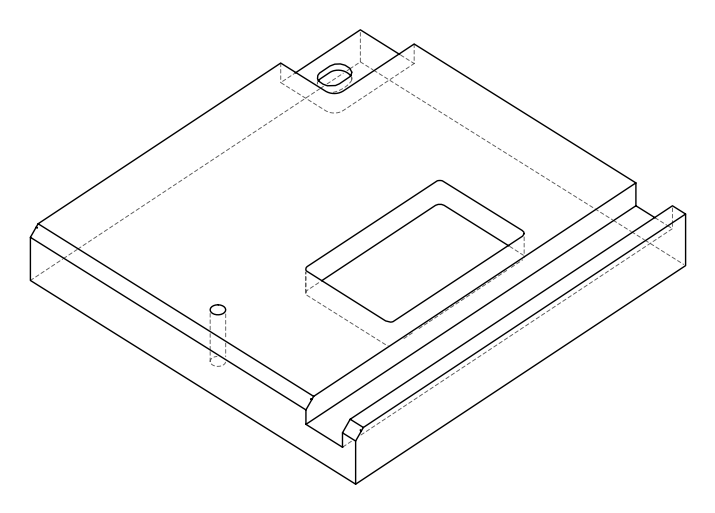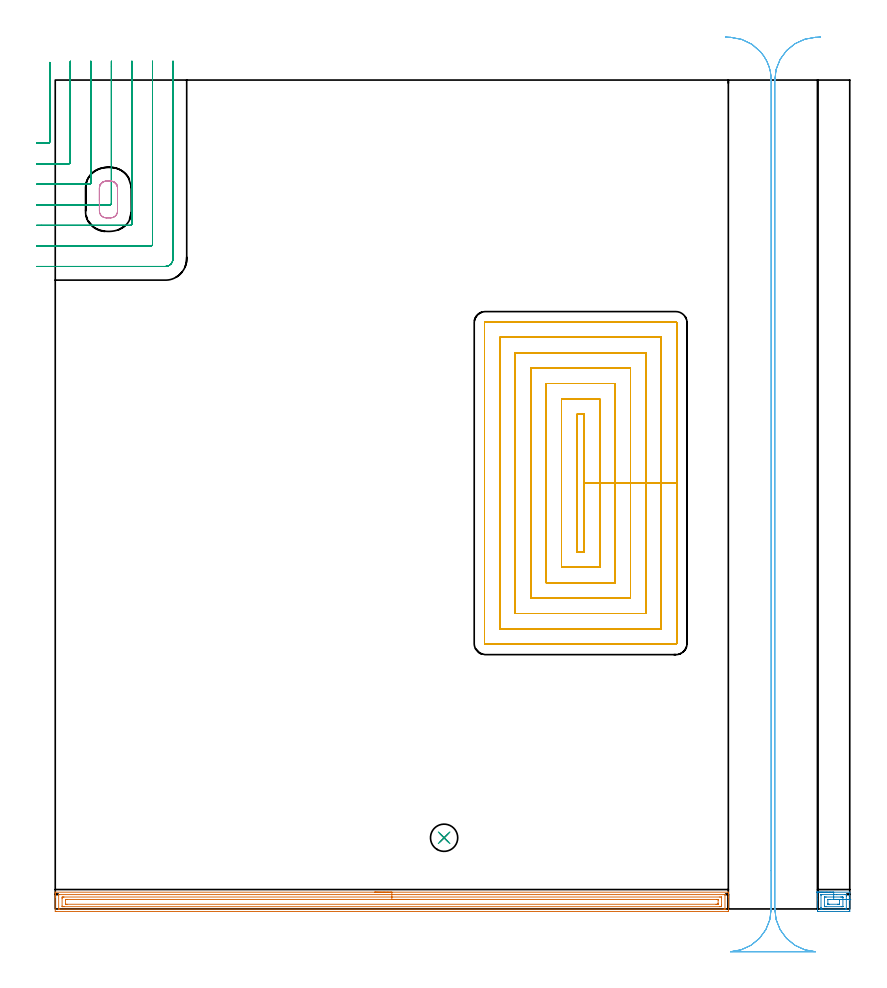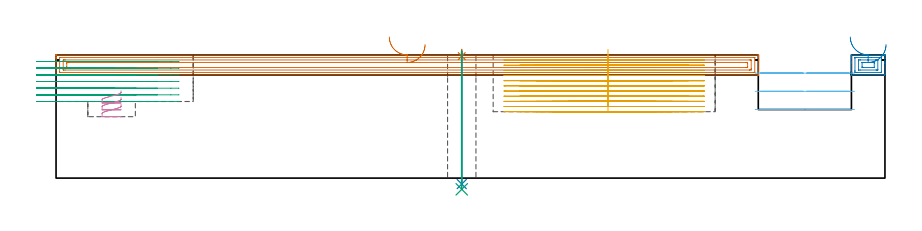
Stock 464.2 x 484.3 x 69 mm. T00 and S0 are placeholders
(PLAN: 9 operations, 6 tool changes, 98.9 min)
(1 AREA_MILL | FG_CHAMFER_SURFACE | UGT0205_001 | 12.86 min | 25499 mm3)
(2 AREA_MILL_1 | FG_CHAMFER_SURFACE_1 | UGT0205_001 | 0.88 min | 1605 mm3)
(3 MILL_CORNER_NOTCH_RECTANGULAR | CORNER_NOTCH_RECTANGULAR | UGT0201_008 | Follow Part, ap 4, ae 75% | 13.75 min | 233468 mm3)
(4 MILL_RECTANGULAR_POCKET | POCKET_RECTANGULAR_STRAIGHT | UGT0201_008 | Follow Part, ap 4, ae 75% | 0.68 min | 7404 mm3)
(5 MILL_RECTANGULAR_POCKET_1 | POCKET_RECTANGULAR_STRAIGHT_1 | NXT0201_011 | Follow Part, ap 3, ae 75% | 61.61 min | 791108 mm3)
(6 MILL_RECTANGULAR_SLOT | SLOT_RECTANGULAR | UGT0201_020 | Follow Part, ap 12.5, ae 75% | 8.52 min | 771476 mm3)
(7 SPOT_DRILL | STEP1HOLE | NXT0321_9005460120000 | 0.03 min | 43 mm3)
(8 DRILL_THROUGH_HOLE_INTO_CENTER | STEP1HOLE | NXT0301_072 | 0.3 min | 5332 mm3)
(9 DRILL_TO_ENLARGE_THROUGH_HOLE | STEP1HOLE | UGT0301_241 | 0.31 min | 8266 mm3)
(TOOL UGT0205_001 | Chamfer Mill 20 x 3 x 45 deg. | D20 FL50 Z2)
(TOOL UGT0201_008 | End Mill 16 mm | D16 FL32 Z4)
(TOOL NXT0201_011 | ENDMILL 12mm [2P460-1200-NA 1630] | D12 FL38 Z6)
(TOOL UGT0201_020 | End mill 50 mm | D50 FL50 Z4)
(TOOL NXT0321_9005460120000 | NC Spot Drill, 142deg, 12mm, Carbide, Uncoated | D12 PA142 FL30 Z2)
(TOOL NXT0301_072 | Carbide Drill 10.1mm [860.1-1010-051A1-MM 2214] | D10.1 PA140 FL71 Z2)
(TOOL UGT0301_241 | Twist Drill 15.9 mm | D15.9 PA118 FL120 Z2)
(OP 1 AREA_MILL)
G17 G21 G94 G90
T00 M6
G54
G17 G0 G90 X186.65 Y9.8 S1061 M3
G43 Z79. H0
G94 G1 X186.688 Z78.128 F250.
X186.802 Z77.263
X186.991 Z76.412
X187.253 Z75.58
X187.587 Z74.774
X187.99 Z74.
X188.459 Z73.264
X188.99 Z72.572
X189.579 Z71.929
X190.222 Z71.339
X190.914 Z70.808
X191.65 Z70.34
X192.424 Z69.937
X193.23 Z69.603
X194.062 Z69.341
X194.914 Z69.152
X195.778 Z69.038
X196.65 Z69.
X393.132
X393.29 Y9.798 Z68.988
X393.297 Y9.656 Z68.849
X393.3 Y9.508 Z68.707
Y9.195 Z68.394
Y8.535 Z67.729
Y7.328 Z66.525
Y6.781 Z65.975
Y-1.112 Z58.086
X393.297 Y-1.388 Z57.809
X393.29 Y-1.492 Z57.706
X393.184 Y-1.499 Z57.699
X392.686 Y-1.5 Z57.7
X0.615
X0.112 Y-1.495 Z57.703
X0.01 Y-1.492 Z57.706
X0. Y-1.385 Z57.812
Y6.781 Z65.975
Y7.328 Z66.525
Y7.658 Z66.854
Y8.205 Z67.401
Y8.535 Z67.729
Y9.195 Z68.394
Y9.508 Z68.707
X0.003 Y9.656 Z68.849
X0.01 Y9.798 Z68.988
X0.168 Y9.8 Z69.
X196.65
Y8.386 Z67.586
X390.899 Y8.385 Z67.585
X391.052 Y8.384 Z67.584
X391.251 Y8.379 Z67.579
X391.291 Y8.377 Z67.577
X391.295 Y8.349 Z67.549
X391.298 Y8.318 Z67.518
X391.3 Y8.141 Z67.341
X391.299 Y0.118 Z59.318
X391.296 Y0.013 Z59.213
X391.29 Y-0.056 Z59.144
X391.285 Y-0.079 Z59.121
X391.269 Y-0.081 Z59.119
X390.899 Y-0.085 Z59.115
X390.747 Y-0.086 Z59.114
X2.401 Y-0.085 Z59.115
X2.248 Y-0.084 Z59.116
X2.049 Y-0.079 Z59.121
X2.009 Y-0.077 Z59.123
X2.005 Y-0.049 Z59.151
X2.002 Y-0.018 Z59.182
X2. Y0.159 Z59.359
X2.001 Y8.182 Z67.382
X2.004 Y8.287 Z67.487
X2.01 Y8.356 Z67.556
X2.016 Y8.379 Z67.579
X2.031 Y8.381 Z67.581
X2.401 Y8.385 Z67.585
X2.553 Y8.386 Z67.586
X196.65
Y6.971 Z66.171
X388.22
X388.922 Y6.968 Z66.168
X389.113 Y6.964 Z66.164
X389.29 Y6.958 Z66.158
X389.295 Y6.781 Z65.981
X389.299 Y6.599 Z65.799
X389.3 Y2.213 Z61.413
X389.295 Y1.519 Z60.719
X389.293 Y1.343 Z60.543
X389.113 Y1.336 Z60.536
X388.413 Y1.33 Z60.53
X388.22 Y1.329 Z60.529
X5.08
X4.378 Y1.332 Z60.532
X4.187 Y1.336 Z60.536
X4.01 Y1.342 Z60.542
X4.005 Y1.519 Z60.719
X4.001 Y1.701 Z60.901
X4. Y6.087 Z65.287
X4.005 Y6.781 Z65.981
X4.007 Y6.958 Z66.158
X4.187 Y6.964 Z66.164
X4.887 Y6.97 Z66.17
X5.08 Y6.971 Z66.171
X196.65
Y5.557 Z64.757
X386.434
X386.788 Y5.556 Z64.756
X387.162 Y5.553 Z64.753
X387.23 Y5.55 Z64.75
X387.29 Y5.543 Z64.743
X387.3 Y5.027 Z64.227
Y3.3 Z62.5
Y3.273 Z62.473
X387.291 Y2.848 Z62.048
X387.288 Y2.75 Z61.95
X387.154 Y2.747 Z61.947
X386.972 Y2.744 Z61.944
X386.434 Y2.743 Z61.943
X386.081
X6.866
X6.512 Y2.744 Z61.944
X6.138 Y2.747 Z61.947
X6.07 Y2.75 Z61.95
X6.01 Y2.757 Z61.957
X6.008 Y2.85 Z62.05
X6. Y3.246 Z62.446
Y5.027 Z64.227
X6.009 Y5.452 Z64.652
X6.012 Y5.55 Z64.75
X6.146 Y5.553 Z64.753
X6.328 Y5.556 Z64.756
X6.866 Y5.557 Z64.757
X7.219
X196.65
X197.522 Z64.795
X198.387 Z64.909
X199.238 Z65.098
X200.07 Z65.36
X200.876 Z65.694
X201.65 Z66.097
X202.386 Z66.566
X203.078 Z67.097
X203.721 Z67.686
X204.31 Z68.329
X204.842 Z69.021
X205.31 Z69.757
X205.713 Z70.531
X206.047 Z71.337
X206.309 Z72.169
X206.498 Z73.021
X206.612 Z73.886
X206.65 Z74.757
G0 Z79.
M5
M2
(OP 2 AREA_MILL_1)
G17 G21 G94 G90
T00 M6
G54
G17 G0 G90 X444.8 Y9.8 S1061 M3
G43 Z79. H0
G94 G1 X444.838 Z78.128 F250.
X444.952 Z77.263
X445.141 Z76.412
X445.403 Z75.58
X445.737 Z74.774
X446.14 Z74.
X446.608 Z73.264
X447.14 Z72.572
X447.729 Z71.929
X448.372 Z71.339
X449.064 Z70.808
X449.8 Z70.34
X450.574 Z69.937
X451.38 Z69.603
X452.212 Z69.341
X453.064 Z69.152
X453.928 Z69.038
X454.8 Z69.
X464.114
X464.19 Y9.797 Z68.99
X464.197 Y9.727 Z68.921
X464.2 Y9.649 Z68.847
Y7.998 Z67.197
Y6.781 Z65.978
Y5.734 Z64.932
Y5.027 Z64.221
Y-1.112 Z58.085
X464.196 Y-1.469 Z57.727
X464.19 Y-1.492 Z57.704
X464.166 Y-1.498 Z57.698
X463.67 Y-1.5 Z57.7
X445.93
X445.543 Y-1.494 Z57.703
X445.41 Y-1.491 Z57.705
X445.405 Y-1.112 Z58.085
X445.4 Y-0.588 Z58.608
Y5.027 Z64.221
Y5.734 Z64.932
Y5.904 Z65.102
Y7.658 Z66.854
Y7.998 Z67.197
Y9.071 Z68.27
Y9.412 Z68.61
Y9.65 Z68.848
X445.403 Y9.727 Z68.921
X445.41 Y9.797 Z68.99
X445.486 Y9.8 Z69.
X454.8
Y8.386 Z67.586
X456.574
X461.16
X461.896 Y8.384 Z67.584
X462.05 Y8.383 Z67.583
X462.187 Y8.379 Z67.579
X462.191 Y8.336 Z67.536
X462.197 Y8.237 Z67.437
X462.2 Y7.658 Z66.858
Y7.358 Z66.558
X462.199 Y0.343 Z59.543
X462.195 Y0.042 Z59.242
X462.19 Y-0.043 Z59.157
X462.186 Y-0.08 Z59.12
X462.171 Y-0.081 Z59.119
X462.08 Y-0.083 Z59.117
X461.896 Y-0.085 Z59.115
X461.746 Y-0.086 Z59.114
X448.44
X447.704 Y-0.084 Z59.116
X447.55 Y-0.083 Z59.117
X447.413 Y-0.079 Z59.121
X447.409 Y-0.036 Z59.164
X447.403 Y0.063 Z59.263
X447.4 Y0.642 Z59.842
Y0.942 Z60.142
X447.401 Y7.957 Z67.157
X447.405 Y8.258 Z67.458
X447.41 Y8.343 Z67.543
X447.414 Y8.38 Z67.58
X447.429 Y8.381 Z67.581
X447.52 Y8.383 Z67.583
X447.704 Y8.385 Z67.585
X447.855 Y8.386 Z67.586
X454.8
Y6.971 Z66.171
X459.042
X459.235
X459.931 Y6.97 Z66.17
X460.122 Y6.967 Z66.167
X460.177 Y6.965 Z66.165
X460.191 Y6.857 Z66.057
X460.197 Y6.781 Z65.981
X460.2 Y6.704 Z65.904
X460.199 Y1.444 Z60.644
X460.191 Y1.366 Z60.566
X460.185 Y1.335 Z60.535
X460.169 Y1.333 Z60.533
X460.122 Y1.331 Z60.531
X459.428 Y1.329 Z60.529
X459.235 Y1.328 Z60.528
X450.365 Y1.329 Z60.529
X449.669 Y1.33 Z60.53
X449.478 Y1.333 Z60.533
X449.423 Y1.335 Z60.535
X449.409 Y1.443 Z60.643
X449.403 Y1.519 Z60.719
X449.4 Y1.596 Z60.796
X449.401 Y6.856 Z66.056
X449.409 Y6.934 Z66.134
X449.415 Y6.965 Z66.165
X449.431 Y6.967 Z66.167
X449.478 Y6.969 Z66.169
X450.172 Y6.971 Z66.171
X450.365
X454.8
Y5.557 Z64.757
X457.461 Y5.556 Z64.756
X457.815 Y5.554 Z64.754
X458.127 Y5.55 Z64.75
X458.19 Y5.541 Z64.741
X458.194 Y5.422 Z64.622
X458.199 Y5.174 Z64.374
Y2.908 Z62.108
X458.197 Y2.817 Z62.017
X458.194 Y2.771 Z61.971
X458.191 Y2.753 Z61.953
X458.174 Y2.75 Z61.95
X457.994 Y2.746 Z61.946
X457.461 Y2.743 Z61.943
X457.11
X452.139 Y2.744 Z61.944
X451.785 Y2.746 Z61.946
X451.473 Y2.75 Z61.95
X451.41 Y2.759 Z61.959
X451.406 Y2.878 Z62.078
X451.401 Y3.126 Z62.326
Y5.392 Z64.592
X451.403 Y5.483 Z64.683
X451.406 Y5.529 Z64.729
X451.409 Y5.547 Z64.747
X451.426 Y5.55 Z64.75
X451.606 Y5.554 Z64.754
X452.139 Y5.557 Z64.757
X452.49
X453.026
X454.8
X455.672 Z64.795
X456.537 Z64.909
X457.388 Z65.098
X458.22 Z65.36
X459.026 Z65.694
X459.8 Z66.097
X460.536 Z66.566
X461.228 Z67.097
X461.871 Z67.686
X462.46 Z68.329
X462.992 Z69.022
X463.46 Z69.757
X463.863 Z70.531
X464.197 Z71.337
X464.459 Z72.169
X464.648 Z73.021
X464.762 Z73.886
X464.8 Z74.757
G0 Z79.
M5
M2
(OP 3 MILL_CORNER_NOTCH_RECTANGULAR)
G17 G21 G94 G90
T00 M6
G54
G17 G0 G90 X-11. Y447.4 S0 M3
G43 Z79. H0
Z65.271
G94 G1 X-8. F250.
X-3.994 F500.
G3 X-3.2 Y448.194 R0.8
G1 Y491.632
Y494.632 F250.
G0 Z79.
X-11. Y435.4
Z65.271
G1 X-8.
X8.006 F500.
G3 X8.8 Y436.194 R0.8
G1 Y492.3
Y495.3 F250.
G0 Z79.
X-11. Y423.4
Z65.271
G1 X-8.
X20.005 F500.
G3 X20.8 Y424.195 R0.8
G1 Y492.3
Y495.3 F250.
G0 Z79.
X-11. Y411.4
Z65.271
G1 X-8.
X32.005 F500.
G3 X32.8 Y412.195 R0.8
G1 Y492.3
Y495.3 F250.
G0 Z79.
X-11. Y399.4
Z65.271
G1 X-8.
X44.005 F500.
G3 X44.8 Y400.195 R0.8
G1 Y492.3
Y495.3 F250.
G0 Z79.
X-11. Y387.4
Z65.271
G1 X-8.
X56.005 F500.
G3 X56.8 Y388.195 R0.8
G1 Y492.3
Y495.3 F250.
G0 Z79.
X-11. Y375.4
Z65.271
G1 X-8.
X64.3 F500.
G3 X68.8 Y379.9 R4.5
G1 Y492.3
Y495.3 F250.
G0 Z79.
X-11. Y447.4
Z61.543
G1 X-8.
X-3.994 F500.
G3 X-3.2 Y448.194 R0.8
G1 Y491.632
Y494.632 F250.
G0 Z79.
X-11. Y435.4
Z61.543
G1 X-8.
X8.006 F500.
G3 X8.8 Y436.194 R0.8
G1 Y492.3
Y495.3 F250.
G0 Z79.
X-11. Y423.4
Z61.543
G1 X-8.
X20.005 F500.
G3 X20.8 Y424.195 R0.8
G1 Y492.3
Y495.3 F250.
G0 Z79.
X-11. Y411.4
Z61.543
G1 X-8.
X32.005 F500.
G3 X32.8 Y412.195 R0.8
G1 Y492.3
Y495.3 F250.
G0 Z79.
X-11. Y399.4
Z61.543
G1 X-8.
X44.005 F500.
G3 X44.8 Y400.195 R0.8
G1 Y492.3
Y495.3 F250.
G0 Z79.
X-11. Y387.4
Z61.543
G1 X-8.
X56.005 F500.
G3 X56.8 Y388.195 R0.8
G1 Y492.3
Y495.3 F250.
G0 Z79.
X-11. Y375.4
Z61.543
G1 X-8.
X64.3 F500.
G3 X68.8 Y379.9 R4.5
G1 Y492.3
Y495.3 F250.
G0 Z79.
X-11. Y447.4
Z57.814
G1 X-8.
X-3.994 F500.
G3 X-3.2 Y448.194 R0.8
G1 Y491.632
Y494.632 F250.
G0 Z79.
X-11. Y435.4
Z57.814
G1 X-8.
X8.006 F500.
G3 X8.8 Y436.194 R0.8
G1 Y492.3
Y495.3 F250.
G0 Z79.
X-11. Y423.4
Z57.814
G1 X-8.
X20.006 F500.
G3 X20.8 Y424.194 R0.8
G1 Y492.3
Y495.3 F250.
G0 Z79.
X-11. Y411.4
Z57.814
G1 X-8.
X32.005 F500.
G3 X32.8 Y412.195 R0.8
G1 Y492.3
Y495.3 F250.
G0 Z79.
X-11. Y399.4
Z57.814
G1 X-8.
X44.005 F500.
G3 X44.8 Y400.195 R0.8
G1 Y492.3
Y495.3 F250.
G0 Z79.
X-11. Y387.4
Z57.814
G1 X-8.
X56.005 F500.
G3 X56.8 Y388.195 R0.8
G1 Y492.3
Y495.3 F250.
G0 Z79.
X-11. Y375.4
Z57.814
G1 X-8.
X64.3 F500.
G3 X68.8 Y379.9 R4.5
G1 Y492.3
Y495.3 F250.
G0 Z79.
X-11. Y447.4
Z54.086
G1 X-8.
X-3.994 F500.
G3 X-3.2 Y448.194 R0.8
G1 Y491.632
Y494.632 F250.
G0 Z79.
X-11. Y435.4
Z54.086
G1 X-8.
X8.006 F500.
G3 X8.8 Y436.194 R0.8
G1 Y492.3
Y495.3 F250.
G0 Z79.
X-11. Y423.4
Z54.086
G1 X-8.
X20.005 F500.
G3 X20.8 Y424.195 R0.8
G1 Y492.3
Y495.3 F250.
G0 Z79.
X-11. Y411.4
Z54.086
G1 X-8.
X32.005 F500.
G3 X32.8 Y412.195 R0.8
G1 Y492.3
Y495.3 F250.
G0 Z79.
X-11. Y399.4
Z54.086
G1 X-8.
X44.005 F500.
G3 X44.8 Y400.195 R0.8
G1 Y492.3
Y495.3 F250.
G0 Z79.
X-11. Y387.4
Z54.086
G1 X-8.
X56.005 F500.
G3 X56.8 Y388.195 R0.8
G1 Y492.3
Y495.3 F250.
G0 Z79.
X-11. Y375.4
Z54.086
G1 X-8.
X64.3 F500.
G3 X68.8 Y379.9 R4.5
G1 Y492.3
Y495.3 F250.
G0 Z79.
X-11. Y447.4
Z50.357
G1 X-8.
X-3.994 F500.
G3 X-3.2 Y448.194 R0.8
G1 Y491.632
Y494.632 F250.
G0 Z79.
X-11. Y435.4
Z50.357
G1 X-8.
X8.006 F500.
G3 X8.8 Y436.194 R0.8
G1 Y492.3
Y495.3 F250.
G0 Z79.
X-11. Y423.4
Z50.357
G1 X-8.
X20.005 F500.
G3 X20.8 Y424.195 R0.8
G1 Y492.3
Y495.3 F250.
G0 Z79.
X-11. Y411.4
Z50.357
G1 X-8.
X32.005 F500.
G3 X32.8 Y412.195 R0.8
G1 Y492.3
Y495.3 F250.
G0 Z79.
X-11. Y399.4
Z50.357
G1 X-8.
X44.005 F500.
G3 X44.8 Y400.195 R0.8
G1 Y492.3
Y495.3 F250.
G0 Z79.
X-11. Y387.4
Z50.357
G1 X-8.
X56.005 F500.
G3 X56.8 Y388.195 R0.8
G1 Y492.3
Y495.3 F250.
G0 Z79.
X-11. Y375.4
Z50.357
G1 X-8.
X64.3 F500.
G3 X68.8 Y379.9 R4.5
G1 Y492.3
Y495.3 F250.
G0 Z79.
X-11. Y447.4
Z46.629
G1 X-8.
X-3.994 F500.
G3 X-3.2 Y448.194 R0.8
G1 Y491.632
Y494.632 F250.
G0 Z79.
X-11. Y435.4
Z46.629
G1 X-8.
X8.006 F500.
G3 X8.8 Y436.194 R0.8
G1 Y492.3
Y495.3 F250.
G0 Z79.
X-11. Y423.4
Z46.629
G1 X-8.
X20.005 F500.
G3 X20.8 Y424.195 R0.8
G1 Y492.3
Y495.3 F250.
G0 Z79.
X-11. Y411.4
Z46.629
G1 X-8.
X32.005 F500.
G3 X32.8 Y412.195 R0.8
G1 Y492.3
Y495.3 F250.
G0 Z79.
X-11. Y399.4
Z46.629
G1 X-8.
X44.005 F500.
G3 X44.8 Y400.195 R0.8
G1 Y492.3
Y495.3 F250.
G0 Z79.
X-11. Y387.4
Z46.629
G1 X-8.
X56.005 F500.
G3 X56.8 Y388.195 R0.8
G1 Y492.3
Y495.3 F250.
G0 Z79.
X-11. Y375.4
Z46.629
G1 X-8.
X64.3 F500.
G3 X68.8 Y379.9 R4.5
G1 Y492.3
Y495.3 F250.
G0 Z79.
X-11. Y447.4
Z42.9
G1 X-8.
X-3.994 F500.
G3 X-3.2 Y448.194 R0.8
G1 Y491.632
Y494.632 F250.
G0 Z79.
X-11. Y435.4
Z42.9
G1 X-8.
X8.006 F500.
G3 X8.8 Y436.194 R0.8
G1 Y492.3
Y495.3 F250.
G0 Z79.
X-11. Y423.4
Z42.9
G1 X-8.
X20.005 F500.
G3 X20.8 Y424.195 R0.8
G1 Y492.3
Y495.3 F250.
G0 Z79.
X-11. Y411.4
Z42.9
G1 X-8.
X32.005 F500.
G3 X32.8 Y412.195 R0.8
G1 Y492.3
Y495.3 F250.
G0 Z79.
X-11. Y399.4
Z42.9
G1 X-8.
X44.005 F500.
G3 X44.8 Y400.195 R0.8
G1 Y492.3
Y495.3 F250.
G0 Z79.
X-11. Y387.4
Z42.9
G1 X-8.
X56.005 F500.
G3 X56.8 Y388.195 R0.8
G1 Y492.3
Y495.3 F250.
G0 Z79.
X-11. Y375.4
Z42.9
G1 X-8.
X64.3 F500.
G3 X68.8 Y379.9 R4.5
G1 Y492.3
Y495.3 F250.
G0 Z79.
M5
M2
(OP 4 MILL_RECTANGULAR_POCKET)
G17 G21 G94 G90
T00 M6
G54
G17 G0 G90 X36.4 Y417.529 S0 M3
G43 Z79. H0
Z48.933
G94 G1 Y421.2 Z47.95 F250.
Y421.4 Z47.896
X36.338 Y421.932 Z47.753
X36.205 Y422.45 Z47.609
X36.004 Y422.946 Z47.466
X35.739 Y423.411 Z47.323
X35.415 Y423.836 Z47.179
X35.036 Y424.215 Z47.036
X34.611 Y424.539 Z46.892
X34.146 Y424.804 Z46.749
X33.65 Y425.005 Z46.606
X33.132 Y425.138 Z46.462
X32.6 Y425.2 Z46.319
X29.6 Z45.515
X29.068 Y425.138 Z45.372
X28.55 Y425.005 Z45.228
X28.054 Y424.804 Z45.085
X27.589 Y424.539 Z44.941
X27.164 Y424.215 Z44.798
X26.785 Y423.836 Z44.655
X26.461 Y423.411 Z44.511
X26.196 Y422.946 Z44.368
X25.995 Y422.45 Z44.225
X25.862 Y421.932 Z44.081
X25.8 Y421.4 Z43.938
Y421.2 Z43.884
Y414.5 Z42.089
Y407.8 F500.
G3 X29.8 Y403.8 R4.
G1 X32.4
G3 X36.4 Y407.8 R4.
G1 Y421.2
G3 X32.4 Y425.2 R4.
G1 X29.8
G3 X25.8 Y421.2 R4.
G1 Y414.5
Y413.5
G0 X36.4 Y417.529 Z45.089
G1 Y421.2 Z44.105 F250.
Y421.4 Z44.052
X36.338 Y421.932 Z43.908
X36.205 Y422.45 Z43.765
X36.004 Y422.946 Z43.622
X35.739 Y423.411 Z43.478
X35.415 Y423.836 Z43.335
X35.036 Y424.215 Z43.191
X34.611 Y424.539 Z43.048
X34.146 Y424.804 Z42.905
X33.65 Y425.005 Z42.761
X33.132 Y425.138 Z42.618
X32.6 Y425.2 Z42.474
X29.6 Z41.671
X29.068 Y425.138 Z41.527
X28.55 Y425.005 Z41.384
X28.054 Y424.804 Z41.24
X27.589 Y424.539 Z41.097
X27.164 Y424.215 Z40.954
X26.785 Y423.836 Z40.81
X26.461 Y423.411 Z40.667
X26.196 Y422.946 Z40.523
X25.995 Y422.45 Z40.38
X25.862 Y421.932 Z40.237
X25.8 Y421.4 Z40.093
Y421.2 Z40.04
Y414.5 Z38.244
Y407.8 F500.
G3 X29.8 Y403.8 R4.
G1 X32.4
G3 X36.4 Y407.8 R4.
G1 Y421.2
G3 X32.4 Y425.2 R4.
G1 X29.8
G3 X25.8 Y421.2 R4.
G1 Y414.5
Y413.5
G0 X36.4 Y417.529 Z41.244
G1 Y421.2 Z40.261 F250.
Y421.4 Z40.207
X36.338 Y421.932 Z40.064
X36.205 Y422.45 Z39.92
X36.004 Y422.946 Z39.777
X35.739 Y423.411 Z39.634
X35.415 Y423.836 Z39.49
X35.036 Y424.215 Z39.347
X34.611 Y424.539 Z39.204
X34.146 Y424.804 Z39.06
X33.65 Y425.005 Z38.917
X33.132 Y425.138 Z38.773
X32.6 Y425.2 Z38.63
X29.6 Z37.826
X29.068 Y425.138 Z37.683
X28.55 Y425.005 Z37.539
X28.054 Y424.804 Z37.396
X27.589 Y424.539 Z37.253
X27.164 Y424.215 Z37.109
X26.785 Y423.836 Z36.966
X26.461 Y423.411 Z36.822
X26.196 Y422.946 Z36.679
X25.995 Y422.45 Z36.536
X25.862 Y421.932 Z36.392
X25.8 Y421.4 Z36.249
Y421.2 Z36.195
Y414.5 Z34.4
Y407.8 F500.
G3 X29.8 Y403.8 R4.
G1 X32.4
G3 X36.4 Y407.8 R4.
G1 Y421.2
G3 X32.4 Y425.2 R4.
G1 X29.8
G3 X25.8 Y421.2 R4.
G1 Y414.5
Y413.5
G0 Z79.
M5
M2
(OP 5 MILL_RECTANGULAR_POCKET_1)
G17 G21 G94 G90
T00 M6
G54
G17 G0 G90 X309.1 Y226.815 S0 M3
G43 Z79. H1
Z72.
G94 G1 Y248.8 Z66.109 F250.
Y289. F500.
X304.8
Y208.6
X309.1
Y248.8
X318.1
Y298.
X295.8
Y199.6
X318.1
Y248.8
X327.1
Y307.
X286.8
Y190.6
X327.1
Y248.8
X336.1
Y316.
X277.8
Y181.6
X336.1
Y248.8
X345.1
Y325.
X268.8
Y172.6
X345.1
Y248.8
X354.1
Y334.
X259.8
Y163.6
X354.1
Y248.8
X363.1
Y342.5
G3 X362.6 Y343. R0.5
G1 X251.3
G3 X250.8 Y342.5 R0.5
G1 Y155.1
G3 X251.3 Y154.6 R0.5
G1 X362.6
G3 X363.1 Y155.1 R0.5
G1 Y248.8
Y249.8
G0 X309.1 Y226.815 Z69.109
G1 Y248.8 Z63.218 F250.
Y289. F500.
X304.8
Y208.6
X309.1
Y248.8
X318.1
Y298.
X295.8
Y199.6
X318.1
Y248.8
X327.1
Y307.
X286.8
Y190.6
X327.1
Y248.8
X336.1
Y316.
X277.8
Y181.6
X336.1
Y248.8
X345.1
Y325.
X268.8
Y172.6
X345.1
Y248.8
X354.1
Y334.
X259.8
Y163.6
X354.1
Y248.8
X363.1
Y342.5
G3 X362.6 Y343. R0.5
G1 X251.3
G3 X250.8 Y342.5 R0.5
G1 Y155.1
G3 X251.3 Y154.6 R0.5
G1 X362.6
G3 X363.1 Y155.1 R0.5
G1 Y248.8
Y249.8
G0 X309.1 Y226.815 Z66.218
G1 Y248.8 Z60.327 F250.
Y289. F500.
X304.8
Y208.6
X309.1
Y248.8
X318.1
Y298.
X295.8
Y199.6
X318.1
Y248.8
X327.1
Y307.
X286.8
Y190.6
X327.1
Y248.8
X336.1
Y316.
X277.8
Y181.6
X336.1
Y248.8
X345.1
Y325.
X268.8
Y172.6
X345.1
Y248.8
X354.1
Y334.
X259.8
Y163.6
X354.1
Y248.8
X363.1
Y342.5
G3 X362.6 Y343. R0.5
G1 X251.3
G3 X250.8 Y342.5 R0.5
G1 Y155.1
G3 X251.3 Y154.6 R0.5
G1 X362.6
G3 X363.1 Y155.1 R0.5
G1 Y248.8
Y249.8
G0 X309.1 Y226.815 Z63.327
G1 Y248.8 Z57.436 F250.
Y289. F500.
X304.8
Y208.6
X309.1
Y248.8
X318.1
Y298.
X295.8
Y199.6
X318.1
Y248.8
X327.1
Y307.
X286.8
Y190.6
X327.1
Y248.8
X336.1
Y316.
X277.8
Y181.6
X336.1
Y248.8
X345.1
Y325.
X268.8
Y172.6
X345.1
Y248.8
X354.1
Y334.
X259.8
Y163.6
X354.1
Y248.8
X363.1
Y342.5
G3 X362.6 Y343. R0.5
G1 X251.3
G3 X250.8 Y342.5 R0.5
G1 Y155.1
G3 X251.3 Y154.6 R0.5
G1 X362.6
G3 X363.1 Y155.1 R0.5
G1 Y248.8
Y249.8
G0 X309.1 Y226.815 Z60.436
G1 Y248.8 Z54.545 F250.
Y289. F500.
X304.8
Y208.6
X309.1
Y248.8
X318.1
Y298.
X295.8
Y199.6
X318.1
Y248.8
X327.1
Y307.
X286.8
Y190.6
X327.1
Y248.8
X336.1
Y316.
X277.8
Y181.6
X336.1
Y248.8
X345.1
Y325.
X268.8
Y172.6
X345.1
Y248.8
X354.1
Y334.
X259.8
Y163.6
X354.1
Y248.8
X363.1
Y342.5
G3 X362.6 Y343. R0.5
G1 X251.3
G3 X250.8 Y342.5 R0.5
G1 Y155.1
G3 X251.3 Y154.6 R0.5
G1 X362.6
G3 X363.1 Y155.1 R0.5
G1 Y248.8
Y249.8
G0 X309.1 Y226.815 Z57.545
G1 Y248.8 Z51.655 F250.
Y289. F500.
X304.8
Y208.6
X309.1
Y248.8
X318.1
Y298.
X295.8
Y199.6
X318.1
Y248.8
X327.1
Y307.
X286.8
Y190.6
X327.1
Y248.8
X336.1
Y316.
X277.8
Y181.6
X336.1
Y248.8
X345.1
Y325.
X268.8
Y172.6
X345.1
Y248.8
X354.1
Y334.
X259.8
Y163.6
X354.1
Y248.8
X363.1
Y342.5
G3 X362.6 Y343. R0.5
G1 X251.3
G3 X250.8 Y342.5 R0.5
G1 Y155.1
G3 X251.3 Y154.6 R0.5
G1 X362.6
G3 X363.1 Y155.1 R0.5
G1 Y248.8
Y249.8
G0 X309.1 Y226.815 Z54.655
G1 Y248.8 Z48.764 F250.
Y289. F500.
X304.8
Y208.6
X309.1
Y248.8
X318.1
Y298.
X295.8
Y199.6
X318.1
Y248.8
X327.1
Y307.
X286.8
Y190.6
X327.1
Y248.8
X336.1
Y316.
X277.8
Y181.6
X336.1
Y248.8
X345.1
Y325.
X268.8
Y172.6
X345.1
Y248.8
X354.1
Y334.
X259.8
Y163.6
X354.1
Y248.8
X363.1
Y342.5
G3 X362.6 Y343. R0.5
G1 X251.3
G3 X250.8 Y342.5 R0.5
G1 Y155.1
G3 X251.3 Y154.6 R0.5
G1 X362.6
G3 X363.1 Y155.1 R0.5
G1 Y248.8
Y249.8
G0 X309.1 Y226.815 Z51.764
G1 Y248.8 Z45.873 F250.
Y289. F500.
X304.8
Y208.6
X309.1
Y248.8
X318.1
Y298.
X295.8
Y199.6
X318.1
Y248.8
X327.1
Y307.
X286.8
Y190.6
X327.1
Y248.8
X336.1
Y316.
X277.8
Y181.6
X336.1
Y248.8
X345.1
Y325.
X268.8
Y172.6
X345.1
Y248.8
X354.1
Y334.
X259.8
Y163.6
X354.1
Y248.8
X363.1
Y342.5
G3 X362.6 Y343. R0.5
G1 X251.3
G3 X250.8 Y342.5 R0.5
G1 Y155.1
G3 X251.3 Y154.6 R0.5
G1 X362.6
G3 X363.1 Y155.1 R0.5
G1 Y248.8
Y249.8
G0 X309.1 Y226.815 Z48.873
G1 Y248.8 Z42.982 F250.
Y289. F500.
X304.8
Y208.6
X309.1
Y248.8
X318.1
Y298.
X295.8
Y199.6
X318.1
Y248.8
X327.1
Y307.
X286.8
Y190.6
X327.1
Y248.8
X336.1
Y316.
X277.8
Y181.6
X336.1
Y248.8
X345.1
Y325.
X268.8
Y172.6
X345.1
Y248.8
X354.1
Y334.
X259.8
Y163.6
X354.1
Y248.8
X363.1
Y342.5
G3 X362.6 Y343. R0.5
G1 X251.3
G3 X250.8 Y342.5 R0.5
G1 Y155.1
G3 X251.3 Y154.6 R0.5
G1 X362.6
G3 X363.1 Y155.1 R0.5
G1 Y248.8
Y249.8
G0 X309.1 Y226.815 Z45.982
G1 Y248.8 Z40.091 F250.
Y289. F500.
X304.8
Y208.6
X309.1
Y248.8
X318.1
Y298.
X295.8
Y199.6
X318.1
Y248.8
X327.1
Y307.
X286.8
Y190.6
X327.1
Y248.8
X336.1
Y316.
X277.8
Y181.6
X336.1
Y248.8
X345.1
Y325.
X268.8
Y172.6
X345.1
Y248.8
X354.1
Y334.
X259.8
Y163.6
X354.1
Y248.8
X363.1
Y342.5
G3 X362.6 Y343. R0.5
G1 X251.3
G3 X250.8 Y342.5 R0.5
G1 Y155.1
G3 X251.3 Y154.6 R0.5
G1 X362.6
G3 X363.1 Y155.1 R0.5
G1 Y248.8
Y249.8
G0 X309.1 Y226.815 Z43.091
G1 Y248.8 Z37.2 F250.
Y289. F500.
X304.8
Y208.6
X309.1
Y248.8
X318.1
Y298.
X295.8
Y199.6
X318.1
Y248.8
X327.1
Y307.
X286.8
Y190.6
X327.1
Y248.8
X336.1
Y316.
X277.8
Y181.6
X336.1
Y248.8
X345.1
Y325.
X268.8
Y172.6
X345.1
Y248.8
X354.1
Y334.
X259.8
Y163.6
X354.1
Y248.8
X363.1
Y342.5
G3 X362.6 Y343. R0.5
G1 X251.3
G3 X250.8 Y342.5 R0.5
G1 Y155.1
G3 X251.3 Y154.6 R0.5
G1 X362.6
G3 X363.1 Y155.1 R0.5
G1 Y248.8
Y249.8
G0 Z79.
M5
M2
(OP 6 MILL_RECTANGULAR_SLOT)
G17 G21 G94 G90
T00 M6
G54
G17 G0 G90 X391.528 Y509.417 S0 M3
G43 Z79. H0
Z58.8
G94 G1 X394.525 Y509.27 F250.
G2 X412.066 Y500.818 R25. F500.
X417.017 Y492.207 R25. F443.
X418.3 Y484.3 R25. F341.
G1 Y22.345
Y0. F500.
G2 X394.735 Y-24.959 R25.
G1 X394.734 Y-24.989
G3 X395.483 Y-25. R25.
G1 X443.262
G3 X443.981 Y-24.99 R25.
G1 X443.98 Y-24.96
G2 X420.4 Y0. R25.
G1 Y484.3
G2 X444.175 Y509.27 R25.
G1 X447.172 Y509.417 F250.
G0 X391.528 Z48.6
G1 X394.525 Y509.27
G2 X412.066 Y500.818 R25. F500.
X417.017 Y492.207 R25. F420.
X418.3 Y484.3 R25. F321.
G1 Y22.345
Y0. F500.
G2 X394.524 Y-24.97 R25.
G1 Y-25.
X444.176
Y-24.97
G2 X420.4 Y0. R25.
G1 Y484.3
G2 X444.175 Y509.27 R25.
G1 X447.172 Y509.417 F250.
G0 X391.528 Z38.4
G1 X394.525 Y509.27
G2 X412.066 Y500.818 R25. F500.
X417.017 Y492.207 R25. F443.
X418.3 Y484.3 R25. F341.
G1 Y22.345
Y0. F500.
G2 X394.524 Y-24.97 R25.
G1 Y-25.
X444.176
Y-24.97
G2 X420.4 Y0. R25.
G1 Y484.3
G2 X444.175 Y509.27 R25.
G1 X447.172 Y509.417 F250.
G0 Z79.
M5
M2
(OP 7 SPOT_DRILL)
G17 G21 G94 G90
T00 M6
G54
G17 G0 G90 X227.2 Y41.6 S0 M3
G43 Z79. H0
G94 G81 G98 Z68.316 F250. R72.
G80
M5
M2
(OP 8 DRILL_THROUGH_HOLE_INTO_CENTER)
G17 G21 G94 G90
T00 M6
G54
G17 G0 G90 X227.2 Y41.6 S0 M3
G43 Z79. H1
G94 G73 G98 Z-3.338 F250. Q9.042 R71.
G80
M5
M2
(OP 9 DRILL_TO_ENLARGE_THROUGH_HOLE)
G17 G21 G94 G90
T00 M6
G54
G17 G0 G90 X227.2 Y41.6 S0 M3
G43 Z79. H0
G94 G73 G98 Z-6.277 F250. Q15.055 R71.
G80
M5
M2
